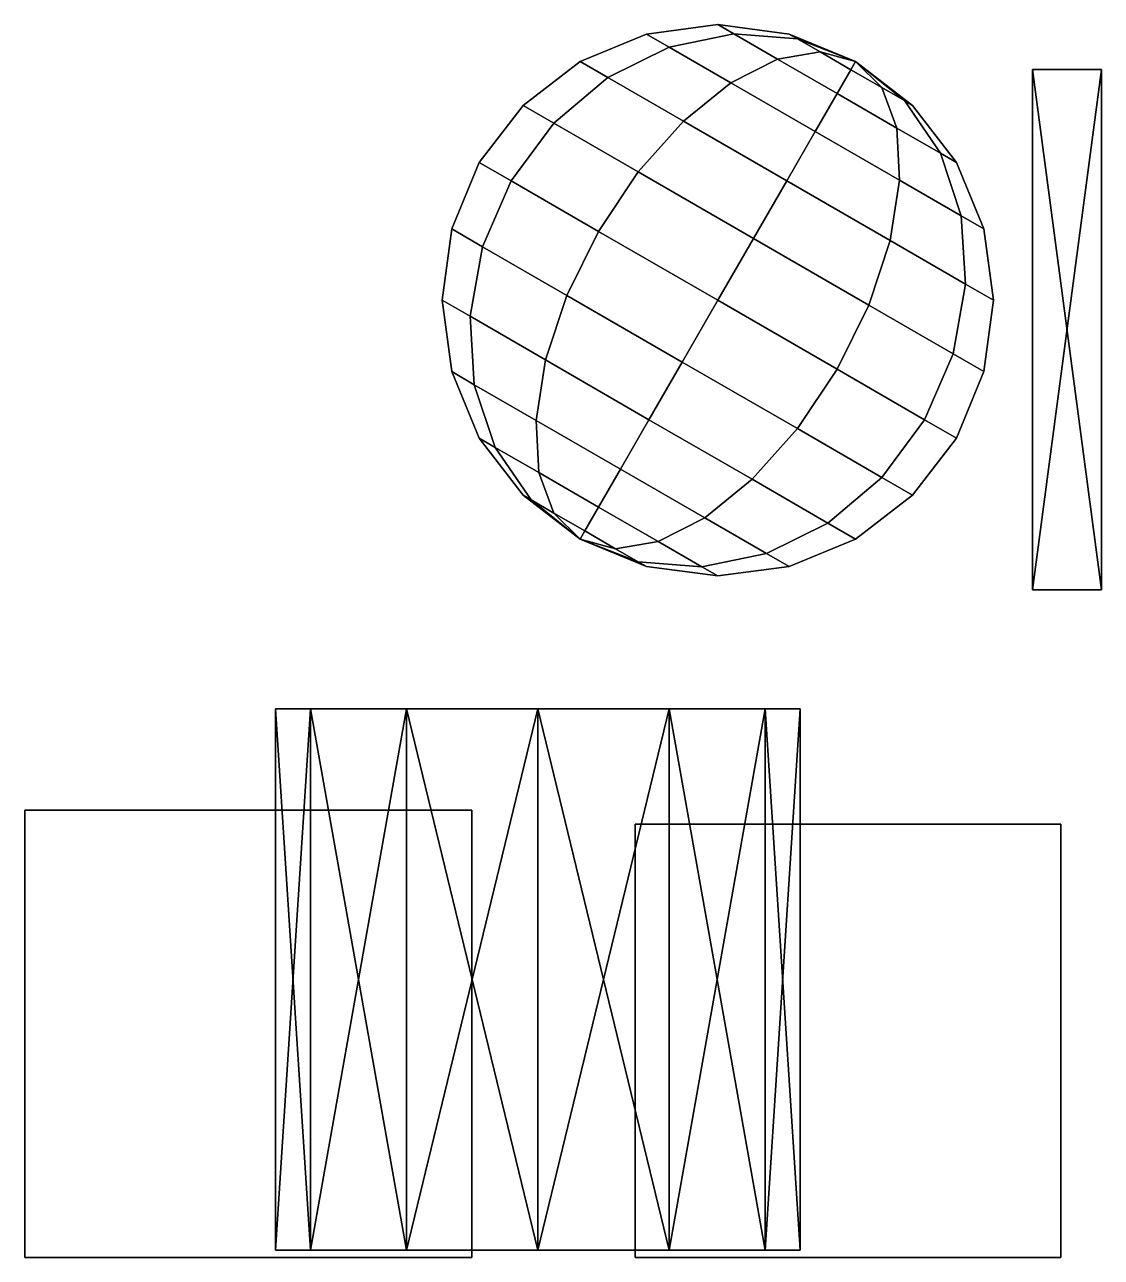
# Model space of a CAD drawing. Header units: metres. Extents: x -1.98 to 4.44, y -0.01 to 2.53.
# Drawn here: x -1.982 to -0.465, y -0.01 to 1.726 of the extents above; entities that cross this region are included whole.
import ezdxf

# ---------------------------------------------------------------- set-up
doc = ezdxf.new("R2010")
doc.units = ezdxf.units.M

msp = doc.modelspace()

# ---------------------------------------------------------------- linework, layer by layer
at = {"layer": 'box'}
for points in [[(-1.9821, -0.0102, 0.0456), (-1.9821, 0.6198, 0.0456), (-1.3521, 0.6198, 0.0456), (-1.3521, -0.0102, 0.0456)], [(-1.3521, -0.0102, 0.6756), (-1.3521, 0.6198, 0.6756), (-1.9821, 0.6198, 0.6756), (-1.9821, -0.0102, 0.6756)], [(-1.9821, -0.0102, 0.6756), (-1.9821, 0.6198, 0.6756), (-1.9821, 0.6198, 0.0456), (-1.9821, -0.0102, 0.0456)], [(-1.9821, 0.6198, 0.0456), (-1.9821, 0.6198, 0.6756), (-1.3521, 0.6198, 0.6756), (-1.3521, 0.6198, 0.0456)], [(-1.3521, 0.6198, 0.6756), (-1.3521, -0.0102, 0.6756), (-1.3521, -0.0102, 0.0456), (-1.3521, 0.6198, 0.0456)], [(-1.1221, -0.0102, 0.0656), (-1.1221, 0.5998, 0.0656), (-0.5221, 0.5998, 0.0656), (-0.5221, -0.0102, 0.0656)], [(-0.5221, -0.0102, 0.6856), (-0.5221, 0.5998, 0.6856), (-1.1221, 0.5998, 0.6856), (-1.1221, -0.0102, 0.6856)], [(-1.1221, -0.0102, 0.6856), (-1.1221, 0.5998, 0.6856), (-1.1221, 0.5998, 0.0656), (-1.1221, -0.0102, 0.0656)], [(-1.1221, 0.5998, 0.0656), (-1.1221, 0.5998, 0.6856), (-0.5221, 0.5998, 0.6856), (-0.5221, 0.5998, 0.0656)], [(-0.5221, 0.5998, 0.6856), (-0.5221, -0.0102, 0.6856), (-0.5221, -0.0102, 0.0656), (-0.5221, 0.5998, 0.0656)], [(-1.9821, -0.0102, 0.6756), (-1.9821, -0.0102, 0.0456), (-1.3521, -0.0102, 0.0456), (-1.3521, -0.0102, 0.6756)], [(-1.1221, -0.0102, 0.6856), (-1.1221, -0.0102, 0.0656), (-0.5221, -0.0102, 0.0656), (-0.5221, -0.0102, 0.6856)]]:
    msp.add_3dface(points, dxfattribs=at)
at = {"layer": 'cylinder'}
for points in [[(-1.5793, 0.7623, 1.867), (-1.6288, 0, 1.6708), (-1.5793, 0, 1.867)], [(-1.5793, 0.7623, 1.867), (-1.6288, 0.7623, 1.6708), (-1.6288, 0, 1.6708)], [(-1.6288, 0.7623, 1.6708), (-1.5793, 0, 1.4745), (-1.6288, 0, 1.6708)], [(-1.6288, 0.7623, 1.6708), (-1.5793, 0.7623, 1.4745), (-1.5793, 0, 1.4745)], [(-1.4439, 0.7623, 2.0107), (-1.5793, 0, 1.867), (-1.4439, 0, 2.0107)], [(-1.4439, 0.7623, 2.0107), (-1.5793, 0.7623, 1.867), (-1.5793, 0, 1.867)], [(-1.5793, 0.7623, 1.4745), (-1.4439, 0, 1.3309), (-1.5793, 0, 1.4745)], [(-1.5793, 0.7623, 1.4745), (-1.4439, 0.7623, 1.3309), (-1.4439, 0, 1.3309)], [(-1.259, 0.7623, 2.0632), (-1.4439, 0, 2.0107), (-1.259, 0, 2.0632)], [(-1.259, 0.7623, 2.0632), (-1.4439, 0.7623, 2.0107), (-1.4439, 0, 2.0107)], [(-1.4439, 0.7623, 1.3309), (-1.259, 0, 1.2783), (-1.4439, 0, 1.3309)], [(-1.4439, 0.7623, 1.3309), (-1.259, 0.7623, 1.2783), (-1.259, 0, 1.2783)], [(-1.0741, 0.7623, 2.0107), (-1.259, 0, 2.0632), (-1.0741, 0, 2.0107)], [(-1.0741, 0.7623, 2.0107), (-1.259, 0.7623, 2.0632), (-1.259, 0, 2.0632)], [(-1.259, 0.7623, 1.2783), (-1.0741, 0, 1.3309), (-1.259, 0, 1.2783)], [(-1.259, 0.7623, 1.2783), (-1.0741, 0.7623, 1.3309), (-1.0741, 0, 1.3309)], [(-0.9387, 0.7623, 1.867), (-1.0741, 0, 2.0107), (-0.9387, 0, 1.867)], [(-0.9387, 0.7623, 1.867), (-1.0741, 0.7623, 2.0107), (-1.0741, 0, 2.0107)], [(-1.0741, 0.7623, 1.3309), (-0.9387, 0, 1.4745), (-1.0741, 0, 1.3309)], [(-1.0741, 0.7623, 1.3309), (-0.9387, 0.7623, 1.4745), (-0.9387, 0, 1.4745)], [(-0.9387, 0.7623, 1.4745), (-0.8892, 0, 1.6708), (-0.9387, 0, 1.4745)], [(-0.9387, 0.7623, 1.4745), (-0.8892, 0.7623, 1.6708), (-0.8892, 0, 1.6708)], [(-0.8892, 0.7623, 1.6708), (-0.9387, 0, 1.867), (-0.8892, 0, 1.6708)], [(-0.8892, 0.7623, 1.6708), (-0.9387, 0.7623, 1.867), (-0.9387, 0, 1.867)]]:
    msp.add_3dface(points, dxfattribs=at)
at = {"layer": 'I'}
for points in [[(-0.465, 0.9298, 0.4981), (-0.562, 1.6628, 0.4981), (-0.562, 0.9298, 0.4981)], [(-0.562, 1.6628, 0.4981), (-0.465, 0.9298, 0.4981), (-0.465, 1.6628, 0.4981)], [(-0.465, 1.6628, 0.2264), (-0.562, 0.9298, 0.2264), (-0.562, 1.6628, 0.2264)], [(-0.562, 0.9298, 0.2264), (-0.465, 1.6628, 0.2264), (-0.465, 0.9298, 0.2264)], [(-0.562, 1.6628, 0.4981), (-0.562, 0.9298, 0.2264), (-0.562, 0.9298, 0.4981)], [(-0.562, 0.9298, 0.2264), (-0.562, 1.6628, 0.4981), (-0.562, 1.6628, 0.2264)], [(-0.562, 1.6628, 0.4981), (-0.465, 1.6628, 0.2264), (-0.562, 1.6628, 0.2264)], [(-0.465, 1.6628, 0.2264), (-0.562, 1.6628, 0.4981), (-0.465, 1.6628, 0.4981)], [(-0.465, 1.6628, 0.2264), (-0.465, 0.9298, 0.4981), (-0.465, 0.9298, 0.2264)], [(-0.465, 0.9298, 0.4981), (-0.465, 1.6628, 0.2264), (-0.465, 1.6628, 0.4981)], [(-0.465, 0.9298, 0.4981), (-0.562, 0.9298, 0.2264), (-0.465, 0.9298, 0.2264)], [(-0.562, 0.9298, 0.2264), (-0.465, 0.9298, 0.4981), (-0.562, 0.9298, 0.4981)]]:
    msp.add_3dface(points, dxfattribs=at)
at = {"layer": 'sphere'}
for points in [[(-1.074, 1.6944, -0.8343), (-0.9829, 1.713, -0.8745), (-1.0054, 1.726, -0.9716), (-1.1059, 1.7127, -0.9716)], [(-1.1059, 1.7127, -0.9716), (-1.0054, 1.726, -0.9716), (-0.9829, 1.713, -1.0686), (-1.074, 1.6944, -1.1088)], [(-0.9829, 1.713, -0.8745), (-0.8933, 1.706, -0.9213), (-0.9049, 1.7127, -0.9716), (-1.0054, 1.726, -0.9716)], [(-1.0054, 1.726, -0.9716), (-0.9049, 1.7127, -0.9716), (-0.8933, 1.706, -1.0218), (-0.9829, 1.713, -1.0686)], [(-1.1605, 1.6514, -0.8034), (-1.074, 1.6944, -0.8343), (-1.1059, 1.7127, -0.9716), (-1.1995, 1.674, -0.9716)], [(-1.1995, 1.674, -0.9716), (-1.1059, 1.7127, -0.9716), (-1.074, 1.6944, -1.1088), (-1.1605, 1.6514, -1.1397)], [(-0.987, 1.6441, -0.7338), (-0.9214, 1.6775, -0.8034), (-0.9829, 1.713, -0.8745), (-1.074, 1.6944, -0.8343)], [(-1.074, 1.6944, -1.1088), (-0.9829, 1.713, -1.0686), (-0.9214, 1.6775, -1.1397), (-0.987, 1.6441, -1.2093)], [(-0.9214, 1.6775, -0.8034), (-0.8614, 1.6876, -0.8845), (-0.8933, 1.706, -0.9213), (-0.9829, 1.713, -0.8745)], [(-0.9829, 1.713, -1.0686), (-0.8933, 1.706, -1.0218), (-0.8614, 1.6876, -1.0586), (-0.9214, 1.6775, -1.1397)], [(-0.8113, 1.674, -0.9716), (-0.9049, 1.7127, -0.9716), (-0.8933, 1.706, -0.9213)], [(-0.8113, 1.674, -0.9716), (-0.8933, 1.706, -1.0218), (-0.9049, 1.7127, -0.9716)], [(-0.8113, 1.674, -0.9716), (-0.8933, 1.706, -0.9213), (-0.8614, 1.6876, -0.8845)], [(-0.8113, 1.674, -0.9716), (-0.8614, 1.6876, -1.0586), (-0.8933, 1.706, -1.0218)], [(-1.0539, 1.5899, -0.6804), (-0.987, 1.6441, -0.7338), (-1.074, 1.6944, -0.8343), (-1.1605, 1.6514, -0.8034)], [(-1.1605, 1.6514, -1.1397), (-1.074, 1.6944, -1.1088), (-0.987, 1.6441, -1.2093), (-1.0539, 1.5899, -1.2627)], [(-0.8373, 1.6289, -0.7774), (-0.8179, 1.6625, -0.8711), (-0.8614, 1.6876, -0.8845), (-0.9214, 1.6775, -0.8034)], [(-0.9214, 1.6775, -1.1397), (-0.8614, 1.6876, -1.0586), (-0.8179, 1.6625, -1.072), (-0.8373, 1.6289, -1.1657)], [(-0.8113, 1.674, -0.9716), (-0.8614, 1.6876, -0.8845), (-0.8179, 1.6625, -0.8711)], [(-0.8113, 1.674, -0.9716), (-0.8179, 1.6625, -1.072), (-0.8614, 1.6876, -1.0586)], [(-1.2364, 1.5871, -0.7841), (-1.1605, 1.6514, -0.8034), (-1.1995, 1.674, -0.9716), (-1.2799, 1.6123, -0.9716)], [(-1.2799, 1.6123, -0.9716), (-1.1995, 1.674, -0.9716), (-1.1605, 1.6514, -1.1397), (-1.2364, 1.5871, -1.1591)], [(-0.8681, 1.5755, -0.697), (-0.8373, 1.6289, -0.7774), (-0.9214, 1.6775, -0.8034), (-0.987, 1.6441, -0.7338)], [(-0.987, 1.6441, -1.2093), (-0.9214, 1.6775, -1.1397), (-0.8373, 1.6289, -1.1657), (-0.8681, 1.5755, -1.2461)], [(-0.8113, 1.674, -0.9716), (-0.8179, 1.6625, -0.8711), (-0.7744, 1.6374, -0.8845)], [(-0.8113, 1.674, -0.9716), (-0.7744, 1.6374, -1.0586), (-0.8179, 1.6625, -1.072)], [(-0.8113, 1.674, -0.9716), (-0.7425, 1.619, -0.9213), (-0.7309, 1.6123, -0.9716)], [(-0.8113, 1.674, -0.9716), (-0.7744, 1.6374, -0.8845), (-0.7425, 1.619, -0.9213)], [(-0.8113, 1.674, -0.9716), (-0.7425, 1.619, -1.0218), (-0.7744, 1.6374, -1.0586)], [(-0.8113, 1.674, -0.9716), (-0.7309, 1.6123, -0.9716), (-0.7425, 1.619, -1.0218)], [(-1.1176, 1.5185, -0.6468), (-1.0539, 1.5899, -0.6804), (-1.1605, 1.6514, -0.8034), (-1.2364, 1.5871, -0.7841)], [(-1.2364, 1.5871, -1.1591), (-1.1605, 1.6514, -1.1397), (-1.0539, 1.5899, -1.2627), (-1.1176, 1.5185, -1.2963)], [(-0.7532, 1.5804, -0.8034), (-0.7744, 1.6374, -0.8845), (-0.8179, 1.6625, -0.8711), (-0.8373, 1.6289, -0.7774)], [(-0.8373, 1.6289, -1.1657), (-0.8179, 1.6625, -1.072), (-0.7744, 1.6374, -1.0586), (-0.7532, 1.5804, -1.1397)], [(-0.9083, 1.5058, -0.6353), (-0.8681, 1.5755, -0.697), (-0.987, 1.6441, -0.7338), (-1.0539, 1.5899, -0.6804)], [(-1.0539, 1.5899, -1.2627), (-0.987, 1.6441, -1.2093), (-0.8681, 1.5755, -1.2461), (-0.9083, 1.5058, -1.3078)], [(-0.6917, 1.5449, -0.8745), (-0.7425, 1.619, -0.9213), (-0.7744, 1.6374, -0.8845), (-0.7532, 1.5804, -0.8034)], [(-0.7532, 1.5804, -1.1397), (-0.7744, 1.6374, -1.0586), (-0.7425, 1.619, -1.0218), (-0.6917, 1.5449, -1.0686)], [(-0.7493, 1.5069, -0.7338), (-0.7532, 1.5804, -0.8034), (-0.8373, 1.6289, -0.7774), (-0.8681, 1.5755, -0.697)], [(-0.8681, 1.5755, -1.2461), (-0.8373, 1.6289, -1.1657), (-0.7532, 1.5804, -1.1397), (-0.7493, 1.5069, -1.2093)], [(-0.6692, 1.5319, -0.9716), (-0.7309, 1.6123, -0.9716), (-0.7425, 1.619, -0.9213), (-0.6917, 1.5449, -0.8745)], [(-0.6917, 1.5449, -1.0686), (-0.7425, 1.619, -1.0218), (-0.7309, 1.6123, -0.9716), (-0.6692, 1.5319, -0.9716)], [(-1.2966, 1.5058, -0.7774), (-1.2364, 1.5871, -0.7841), (-1.2799, 1.6123, -0.9716), (-1.3416, 1.5319, -0.9716)], [(-1.3416, 1.5319, -0.9716), (-1.2799, 1.6123, -0.9716), (-1.2364, 1.5871, -1.1591), (-1.2966, 1.5058, -1.1657)], [(-1.1735, 1.4348, -0.6353), (-1.1176, 1.5185, -0.6468), (-1.2364, 1.5871, -0.7841), (-1.2966, 1.5058, -0.7774)], [(-1.2966, 1.5058, -1.1657), (-1.2364, 1.5871, -1.1591), (-1.1176, 1.5185, -1.2963), (-1.1735, 1.4348, -1.3078)], [(-0.9552, 1.4248, -0.5965), (-0.9083, 1.5058, -0.6353), (-1.0539, 1.5899, -0.6804), (-1.1176, 1.5185, -0.6468)], [(-1.1176, 1.5185, -1.2963), (-1.0539, 1.5899, -1.2627), (-0.9083, 1.5058, -1.3078), (-0.9552, 1.4248, -1.3466)], [(-0.6623, 1.4566, -0.8343), (-0.6917, 1.5449, -0.8745), (-0.7532, 1.5804, -0.8034), (-0.7493, 1.5069, -0.7338)], [(-0.7493, 1.5069, -1.2093), (-0.7532, 1.5804, -1.1397), (-0.6917, 1.5449, -1.0686), (-0.6623, 1.4566, -1.1088)], [(-0.7628, 1.4218, -0.6804), (-0.7493, 1.5069, -0.7338), (-0.8681, 1.5755, -0.697), (-0.9083, 1.5058, -0.6353)], [(-0.9083, 1.5058, -1.3078), (-0.8681, 1.5755, -1.2461), (-0.7493, 1.5069, -1.2093), (-0.7628, 1.4218, -1.2627)], [(-1.3369, 1.4131, -0.7841), (-1.2966, 1.5058, -0.7774), (-1.3416, 1.5319, -0.9716), (-1.3804, 1.4382, -0.9716)], [(-1.3804, 1.4382, -0.9716), (-1.3416, 1.5319, -0.9716), (-1.2966, 1.5058, -1.1657), (-1.3369, 1.4131, -1.1591)], [(-0.6304, 1.4382, -0.9716), (-0.6692, 1.5319, -0.9716), (-0.6917, 1.5449, -0.8745), (-0.6623, 1.4566, -0.8343)], [(-0.6623, 1.4566, -1.1088), (-0.6917, 1.5449, -1.0686), (-0.6692, 1.5319, -0.9716), (-0.6304, 1.4382, -0.9716)], [(-1.0054, 1.3377, -0.5833), (-0.9552, 1.4248, -0.5965), (-1.1176, 1.5185, -0.6468), (-1.1735, 1.4348, -0.6353)], [(-1.1735, 1.4348, -1.3078), (-1.1176, 1.5185, -1.2963), (-0.9552, 1.4248, -1.3466), (-1.0054, 1.3377, -1.3598)], [(-1.218, 1.3445, -0.6468), (-1.1735, 1.4348, -0.6353), (-1.2966, 1.5058, -0.7774), (-1.3369, 1.4131, -0.7841)], [(-1.3369, 1.4131, -1.1591), (-1.2966, 1.5058, -1.1657), (-1.1735, 1.4348, -1.3078), (-1.218, 1.3445, -1.2963)], [(-0.7928, 1.331, -0.6468), (-0.7628, 1.4218, -0.6804), (-0.9083, 1.5058, -0.6353), (-0.9552, 1.4248, -0.5965)], [(-0.9552, 1.4248, -1.3466), (-0.9083, 1.5058, -1.3078), (-0.7628, 1.4218, -1.2627), (-0.7928, 1.331, -1.2963)], [(-0.6562, 1.3603, -0.8034), (-0.6623, 1.4566, -0.8343), (-0.7493, 1.5069, -0.7338), (-0.7628, 1.4218, -0.6804)], [(-0.7628, 1.4218, -1.2627), (-0.7493, 1.5069, -1.2093), (-0.6623, 1.4566, -1.1088), (-0.6562, 1.3603, -1.1397)], [(-0.6172, 1.3377, -0.9716), (-0.6304, 1.4382, -0.9716), (-0.6623, 1.4566, -0.8343), (-0.6562, 1.3603, -0.8034)], [(-0.6562, 1.3603, -1.1397), (-0.6623, 1.4566, -1.1088), (-0.6304, 1.4382, -0.9716), (-0.6172, 1.3377, -0.9716)], [(-1.3546, 1.3152, -0.8034), (-1.3369, 1.4131, -0.7841), (-1.3804, 1.4382, -0.9716), (-1.3937, 1.3377, -0.9716)], [(-1.3937, 1.3377, -0.9716), (-1.3804, 1.4382, -0.9716), (-1.3369, 1.4131, -1.1591), (-1.3546, 1.3152, -1.1397)], [(-1.0556, 1.2507, -0.5965), (-1.0054, 1.3377, -0.5833), (-1.1735, 1.4348, -0.6353), (-1.218, 1.3445, -0.6468)], [(-1.218, 1.3445, -1.2963), (-1.1735, 1.4348, -1.3078), (-1.0054, 1.3377, -1.3598), (-1.0556, 1.2507, -1.3466)], [(-0.8373, 1.2407, -0.6353), (-0.7928, 1.331, -0.6468), (-0.9552, 1.4248, -0.5965), (-1.0054, 1.3377, -0.5833)], [(-1.0054, 1.3377, -1.3598), (-0.9552, 1.4248, -1.3466), (-0.7928, 1.331, -1.2963), (-0.8373, 1.2407, -1.3078)], [(-1.2481, 1.2537, -0.6804), (-1.218, 1.3445, -0.6468), (-1.3369, 1.4131, -0.7841), (-1.3546, 1.3152, -0.8034)], [(-1.3546, 1.3152, -1.1397), (-1.3369, 1.4131, -1.1591), (-1.218, 1.3445, -1.2963), (-1.2481, 1.2537, -1.2627)], [(-0.6739, 1.2624, -0.7841), (-0.6562, 1.3603, -0.8034), (-0.7628, 1.4218, -0.6804), (-0.7928, 1.331, -0.6468)], [(-0.7928, 1.331, -1.2963), (-0.7628, 1.4218, -1.2627), (-0.6562, 1.3603, -1.1397), (-0.6739, 1.2624, -1.1591)], [(-0.6304, 1.2373, -0.9716), (-0.6172, 1.3377, -0.9716), (-0.6562, 1.3603, -0.8034), (-0.6739, 1.2624, -0.7841)], [(-0.6739, 1.2624, -1.1591), (-0.6562, 1.3603, -1.1397), (-0.6172, 1.3377, -0.9716), (-0.6304, 1.2373, -0.9716)], [(-1.3486, 1.2189, -0.8343), (-1.3546, 1.3152, -0.8034), (-1.3937, 1.3377, -0.9716), (-1.3804, 1.2373, -0.9716)], [(-1.3804, 1.2373, -0.9716), (-1.3937, 1.3377, -0.9716), (-1.3546, 1.3152, -1.1397), (-1.3486, 1.2189, -1.1088)], [(-1.1025, 1.1696, -0.6353), (-1.0556, 1.2507, -0.5965), (-1.218, 1.3445, -0.6468), (-1.2481, 1.2537, -0.6804)], [(-1.2481, 1.2537, -1.2627), (-1.218, 1.3445, -1.2963), (-1.0556, 1.2507, -1.3466), (-1.1025, 1.1696, -1.3078)], [(-0.8933, 1.157, -0.6468), (-0.8373, 1.2407, -0.6353), (-1.0054, 1.3377, -0.5833), (-1.0556, 1.2507, -0.5965)], [(-1.0556, 1.2507, -1.3466), (-1.0054, 1.3377, -1.3598), (-0.8373, 1.2407, -1.3078), (-0.8933, 1.157, -1.2963)], [(-0.7142, 1.1696, -0.7774), (-0.6739, 1.2624, -0.7841), (-0.7928, 1.331, -0.6468), (-0.8373, 1.2407, -0.6353)], [(-0.8373, 1.2407, -1.3078), (-0.7928, 1.331, -1.2963), (-0.6739, 1.2624, -1.1591), (-0.7142, 1.1696, -1.1657)], [(-1.2615, 1.1686, -0.7338), (-1.2481, 1.2537, -0.6804), (-1.3546, 1.3152, -0.8034), (-1.3486, 1.2189, -0.8343)], [(-1.3486, 1.2189, -1.1088), (-1.3546, 1.3152, -1.1397), (-1.2481, 1.2537, -1.2627), (-1.2615, 1.1686, -1.2093)], [(-1.1427, 1.1, -0.697), (-1.1025, 1.1696, -0.6353), (-1.2481, 1.2537, -0.6804), (-1.2615, 1.1686, -0.7338)], [(-1.2615, 1.1686, -1.2093), (-1.2481, 1.2537, -1.2627), (-1.1025, 1.1696, -1.3078), (-1.1427, 1.1, -1.2461)], [(-0.9569, 1.0856, -0.6804), (-0.8933, 1.157, -0.6468), (-1.0556, 1.2507, -0.5965), (-1.1025, 1.1696, -0.6353)], [(-1.1025, 1.1696, -1.3078), (-1.0556, 1.2507, -1.3466), (-0.8933, 1.157, -1.2963), (-0.9569, 1.0856, -1.2627)], [(-0.6692, 1.1436, -0.9716), (-0.6304, 1.2373, -0.9716), (-0.6739, 1.2624, -0.7841), (-0.7142, 1.1696, -0.7774)], [(-0.7142, 1.1696, -1.1657), (-0.6739, 1.2624, -1.1591), (-0.6304, 1.2373, -0.9716), (-0.6692, 1.1436, -0.9716)], [(-1.3191, 1.1306, -0.8745), (-1.3486, 1.2189, -0.8343), (-1.3804, 1.2373, -0.9716), (-1.3416, 1.1436, -0.9716)], [(-1.3416, 1.1436, -0.9716), (-1.3804, 1.2373, -0.9716), (-1.3486, 1.2189, -1.1088), (-1.3191, 1.1306, -1.0686)], [(-0.7744, 1.0883, -0.7841), (-0.7142, 1.1696, -0.7774), (-0.8373, 1.2407, -0.6353), (-0.8933, 1.157, -0.6468)], [(-0.8933, 1.157, -1.2963), (-0.8373, 1.2407, -1.3078), (-0.7142, 1.1696, -1.1657), (-0.7744, 1.0883, -1.1591)], [(-1.2576, 1.0951, -0.8034), (-1.2615, 1.1686, -0.7338), (-1.3486, 1.2189, -0.8343), (-1.3191, 1.1306, -0.8745)], [(-1.3191, 1.1306, -1.0686), (-1.3486, 1.2189, -1.1088), (-1.2615, 1.1686, -1.2093), (-1.2576, 1.0951, -1.1397)], [(-1.1735, 1.0466, -0.7774), (-1.1427, 1.1, -0.697), (-1.2615, 1.1686, -0.7338), (-1.2576, 1.0951, -0.8034)], [(-1.2576, 1.0951, -1.1397), (-1.2615, 1.1686, -1.2093), (-1.1427, 1.1, -1.2461), (-1.1735, 1.0466, -1.1657)], [(-1.0238, 1.0314, -0.7338), (-0.9569, 1.0856, -0.6804), (-1.1025, 1.1696, -0.6353), (-1.1427, 1.1, -0.697)], [(-1.1427, 1.1, -1.2461), (-1.1025, 1.1696, -1.3078), (-0.9569, 1.0856, -1.2627), (-1.0238, 1.0314, -1.2093)], [(-0.7309, 1.0632, -0.9716), (-0.6692, 1.1436, -0.9716), (-0.7142, 1.1696, -0.7774), (-0.7744, 1.0883, -0.7841)], [(-0.7744, 1.0883, -1.1591), (-0.7142, 1.1696, -1.1657), (-0.6692, 1.1436, -0.9716), (-0.7309, 1.0632, -0.9716)], [(-0.8503, 1.024, -0.8034), (-0.7744, 1.0883, -0.7841), (-0.8933, 1.157, -0.6468), (-0.9569, 1.0856, -0.6804)], [(-0.9569, 1.0856, -1.2627), (-0.8933, 1.157, -1.2963), (-0.7744, 1.0883, -1.1591), (-0.8503, 1.024, -1.1397)], [(-1.2683, 1.0565, -0.9213), (-1.3191, 1.1306, -0.8745), (-1.3416, 1.1436, -0.9716), (-1.2799, 1.0632, -0.9716)], [(-1.2799, 1.0632, -0.9716), (-1.3416, 1.1436, -0.9716), (-1.3191, 1.1306, -1.0686), (-1.2683, 1.0565, -1.0218)], [(-1.2364, 1.0381, -0.8845), (-1.2576, 1.0951, -0.8034), (-1.3191, 1.1306, -0.8745), (-1.2683, 1.0565, -0.9213)], [(-1.2683, 1.0565, -1.0218), (-1.3191, 1.1306, -1.0686), (-1.2576, 1.0951, -1.1397), (-1.2364, 1.0381, -1.0586)], [(-1.1929, 1.013, -0.8711), (-1.1735, 1.0466, -0.7774), (-1.2576, 1.0951, -0.8034), (-1.2364, 1.0381, -0.8845)], [(-1.2364, 1.0381, -1.0586), (-1.2576, 1.0951, -1.1397), (-1.1735, 1.0466, -1.1657), (-1.1929, 1.013, -1.072)], [(-1.0895, 0.998, -0.8034), (-1.0238, 1.0314, -0.7338), (-1.1427, 1.1, -0.697), (-1.1735, 1.0466, -0.7774)], [(-1.1735, 1.0466, -1.1657), (-1.1427, 1.1, -1.2461), (-1.0238, 1.0314, -1.2093), (-1.0895, 0.998, -1.1397)], [(-0.9368, 0.9811, -0.8343), (-0.8503, 1.024, -0.8034), (-0.9569, 1.0856, -0.6804), (-1.0238, 1.0314, -0.7338)], [(-1.0238, 1.0314, -1.2093), (-0.9569, 1.0856, -1.2627), (-0.8503, 1.024, -1.1397), (-0.9368, 0.9811, -1.1088)], [(-0.8113, 1.0015, -0.9716), (-0.7309, 1.0632, -0.9716), (-0.7744, 1.0883, -0.7841), (-0.8503, 1.024, -0.8034)], [(-0.8503, 1.024, -1.1397), (-0.7744, 1.0883, -1.1591), (-0.7309, 1.0632, -0.9716), (-0.8113, 1.0015, -0.9716)], [(-1.1995, 1.0015, -0.9716), (-1.2683, 1.0565, -0.9213), (-1.2799, 1.0632, -0.9716)], [(-1.1995, 1.0015, -0.9716), (-1.2799, 1.0632, -0.9716), (-1.2683, 1.0565, -1.0218)], [(-1.1995, 1.0015, -0.9716), (-1.2364, 1.0381, -0.8845), (-1.2683, 1.0565, -0.9213)], [(-1.1995, 1.0015, -0.9716), (-1.2683, 1.0565, -1.0218), (-1.2364, 1.0381, -1.0586)], [(-1.1494, 0.9879, -0.8845), (-1.0895, 0.998, -0.8034), (-1.1735, 1.0466, -0.7774), (-1.1929, 1.013, -0.8711)], [(-1.1929, 1.013, -1.072), (-1.1735, 1.0466, -1.1657), (-1.0895, 0.998, -1.1397), (-1.1494, 0.9879, -1.0586)], [(-1.1995, 1.0015, -0.9716), (-1.1929, 1.013, -0.8711), (-1.2364, 1.0381, -0.8845)], [(-1.1995, 1.0015, -0.9716), (-1.2364, 1.0381, -1.0586), (-1.1929, 1.013, -1.072)], [(-1.0279, 0.9625, -0.8745), (-0.9368, 0.9811, -0.8343), (-1.0238, 1.0314, -0.7338), (-1.0895, 0.998, -0.8034)], [(-1.0895, 0.998, -1.1397), (-1.0238, 1.0314, -1.2093), (-0.9368, 0.9811, -1.1088), (-1.0279, 0.9625, -1.0686)], [(-1.1995, 1.0015, -0.9716), (-1.1494, 0.9879, -0.8845), (-1.1929, 1.013, -0.8711)], [(-1.1995, 1.0015, -0.9716), (-1.1929, 1.013, -1.072), (-1.1494, 0.9879, -1.0586)], [(-0.9049, 0.9627, -0.9716), (-0.8113, 1.0015, -0.9716), (-0.8503, 1.024, -0.8034), (-0.9368, 0.9811, -0.8343)], [(-0.9368, 0.9811, -1.1088), (-0.8503, 1.024, -1.1397), (-0.8113, 1.0015, -0.9716), (-0.9049, 0.9627, -0.9716)], [(-1.1995, 1.0015, -0.9716), (-1.1059, 0.9627, -0.9716), (-1.1176, 0.9695, -0.9213)], [(-1.1995, 1.0015, -0.9716), (-1.1176, 0.9695, -0.9213), (-1.1494, 0.9879, -0.8845)], [(-1.1995, 1.0015, -0.9716), (-1.1494, 0.9879, -1.0586), (-1.1176, 0.9695, -1.0218)], [(-1.1995, 1.0015, -0.9716), (-1.1176, 0.9695, -1.0218), (-1.1059, 0.9627, -0.9716)], [(-1.1176, 0.9695, -0.9213), (-1.0279, 0.9625, -0.8745), (-1.0895, 0.998, -0.8034), (-1.1494, 0.9879, -0.8845)], [(-1.1494, 0.9879, -1.0586), (-1.0895, 0.998, -1.1397), (-1.0279, 0.9625, -1.0686), (-1.1176, 0.9695, -1.0218)], [(-1.0054, 0.9495, -0.9716), (-0.9049, 0.9627, -0.9716), (-0.9368, 0.9811, -0.8343), (-1.0279, 0.9625, -0.8745)], [(-1.0279, 0.9625, -1.0686), (-0.9368, 0.9811, -1.1088), (-0.9049, 0.9627, -0.9716), (-1.0054, 0.9495, -0.9716)], [(-1.1059, 0.9627, -0.9716), (-1.0054, 0.9495, -0.9716), (-1.0279, 0.9625, -0.8745), (-1.1176, 0.9695, -0.9213)], [(-1.1176, 0.9695, -1.0218), (-1.0279, 0.9625, -1.0686), (-1.0054, 0.9495, -0.9716), (-1.1059, 0.9627, -0.9716)]]:
    msp.add_3dface(points, dxfattribs=at)

doc.saveas('drawing.dxf')
